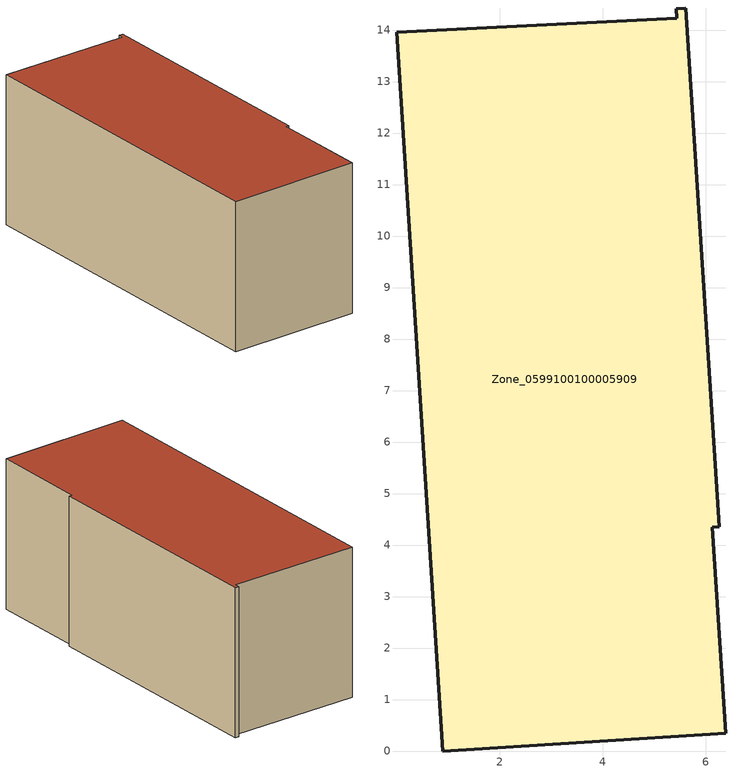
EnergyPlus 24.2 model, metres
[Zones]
Zone_0599100100005909
 floor ground (C_G): 5.45,14.23 5.43,14.42 5.61,14.43 6.27,4.36 6.13,4.35 6.39,0.35 0.9,0 0.01,13.96 z0
 wall outside (C_F): 0.01,13.96 0.9,0 6.39,0.35 6.13,4.35 6.27,4.36 5.61,14.43 5.43,14.42 5.45,14.23 0.01,13.96 z0:6.22
 roof outside (C_R): 5.45,14.23 0.01,13.96 0.9,0 6.39,0.35 6.13,4.35 6.27,4.36 5.61,14.43 5.43,14.42 z6.22
[BUILDING]
Pand.0599100100005909: North Axis=0; Terrain=City; Loads Convergence Tolerance Value=0.04; Temperature Convergence Tolerance Value=0.4; Solar Distribution=FullExterior; Maximum Number of Warmup Days=25; Minimum Number of Warmup Days=1
[Site:Location]
Rotterdam.The.Hague.AP_ZH_NLD Design_Conditions: Latitude=51.96; Longitude=4.45; Time Zone=1; Elevation=-4.5
[SITE:GROUNDTEMPERATURE:BUILDINGSURFACE]
18, 18, 18, 18, 18, 18, 18, 18, 18, 18, 18, 18
[MATERIAL] Thermal Absorptance=0.9; Solar Absorptance=0.7; Visible Absorptance=0.7
Name | Roughness | Thickness | Conductivity | Density | Specific Heat
G.TC.2006-2014 | MediumSmooth | 0.15 | 0.06 | 540 | 1210
F.TC.2006-2014 | Rough | 0.3 | 0.12 | 1920 | 840
R.TC.2006-2014 | MediumRough | 0.2 | 0.08 | 1500 | 1000
[CONSTRUCTION]
C_G: G.TC.2006-2014
C_F: F.TC.2006-2014
C_R: R.TC.2006-2014
[ZONE]
Zone_0599100100005909: Type=1; Multiplier=1; Ceiling Height=Autocalculate; Volume=Autocalculate; Floor Area=autocalculate; Part of Total Floor Area=Yes
[ZONEINFILTRATION:DESIGNFLOWRATE]
Infil_Zone_0599100100005909: Zone or ZoneList or Space or SpaceList=Zone_0599100100005909; Schedule=AlwaysOn; Design Flow Rate Calculation Method=Flow/Area; Flow Rate per Floor Area=0.0015; Constant Term Coefficient=1; Temperature Term Coefficient=0; Velocity Term Coefficient=0; Velocity Squared Term Coefficient=0
[HVACTEMPLATE:ZONE:IDEALLOADSAIRSYSTEM]
Zone_0599100100005909: Maximum Heating Supply Air Temperature=50; Minimum Cooling Supply Air Temperature=13; Maximum Heating Supply Air Humidity Ratio=0.0156; Minimum Cooling Supply Air Humidity Ratio=0.0077; Heating Limit=NoLimit; Cooling Limit=NoLimit; Dehumidification Control Type=ConstantSensibleHeatRatio; Cooling Sensible Heat Ratio=0.7; Dehumidification Setpoint=60; Humidification Control Type=None; Humidification Setpoint=30; Outdoor Air Method=None; Outdoor Air Flow Rate per Person=0.00944; Outdoor Air Flow Rate per Zone Floor Area=0; Outdoor Air Flow Rate per Zone=0; Demand Controlled Ventilation Type=None; Outdoor Air Economizer Type=NoEconomizer; Heat Recovery Type=None; Sensible Heat Recovery Effectiveness=0.7; Latent Heat Recovery Effectiveness=0.65
[ZONECONTROL:THERMOSTAT]
ThermostatControl_Zone_0599100100005909: Zone or ZoneList=Zone_0599100100005909; Control Type Schedule=DualSetpointControlType; Control 1=Thermostat_Zone_0599100100005909; Temperature Difference Between Cutout And Setpoint=0
[THERMOSTATSETPOINT:DUALSETPOINT]
Thermostat_Zone_0599100100005909: Heating Setpoint Temperature Schedule=HeatingSetpoint_Zone_0599100100005909; Cooling Setpoint Temperature Schedule=CoolingSetpoint_Zone_0599100100005909
[SCHEDULE:COMPACT]
HeatingSetpoint_Zone_0599100100005909: Through: 12/31, For: AllDays, Until: 24:00, 21
CoolingSetpoint_Zone_0599100100005909: Through: 12/31, For: AllDays, Until: 24:00, 24
DualSetpointControlType: Through: 12/31, For: AllDays, Until: 24:00, 4
AlwaysOn: Through: 12/31, For: AllDays, Until: 24:00, 1
